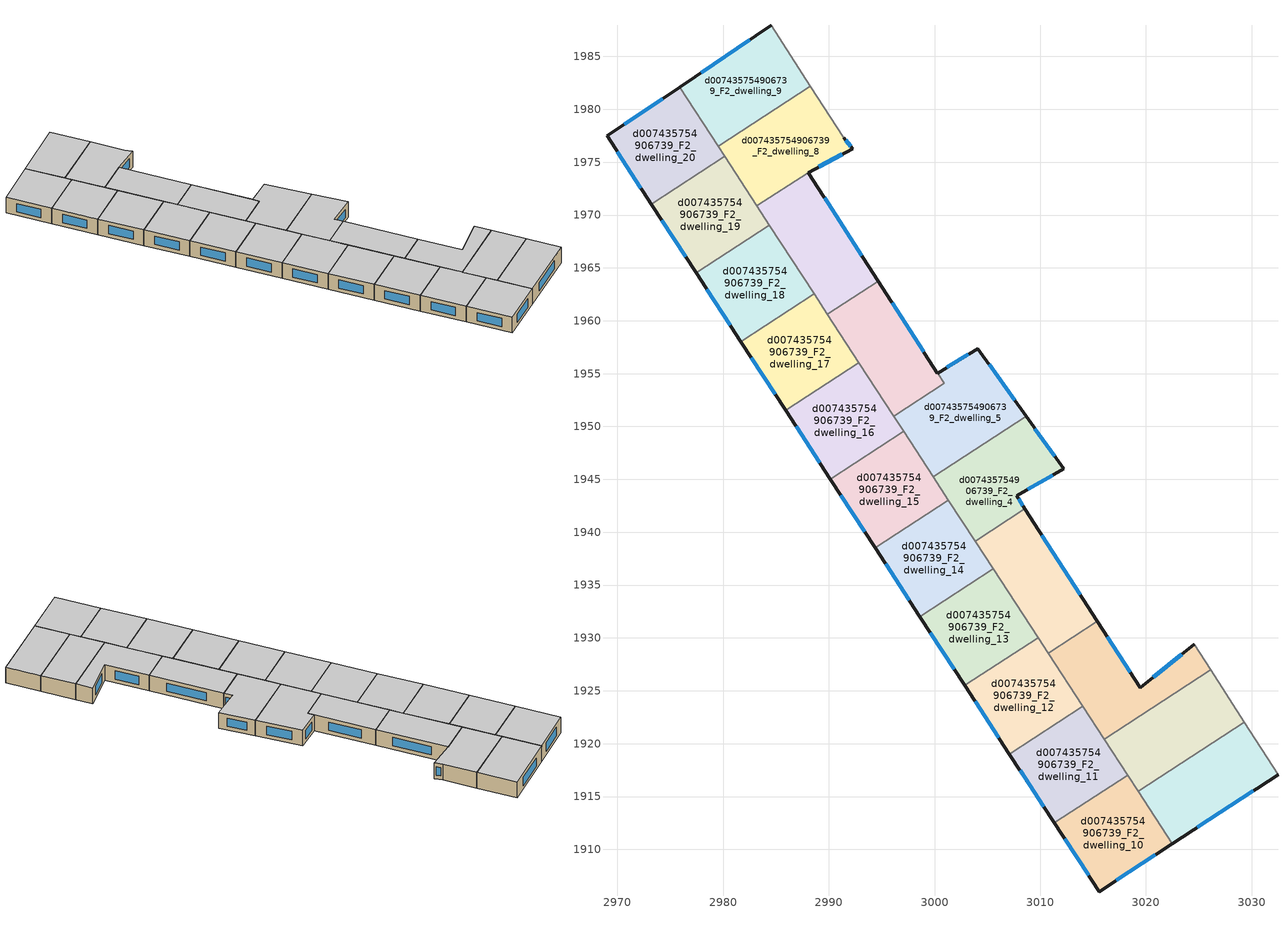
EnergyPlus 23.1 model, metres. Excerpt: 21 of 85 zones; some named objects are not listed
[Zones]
d007435754906739_F2_dwelling_0
 floor to d007435754906739_F1_dwelling_0 (EU_floor_Construction): 3029.31,1922.03 3032.48,1917.07 3022.48,1910.54 3019.26,1915.49 z6
 wall outside (EU_wall_Construction): 3022.48,1910.54 3032.48,1917.07 z6:9
 wall to d007435754906739_F2_dwelling_1 (EU_wall_Construction): 3029.31,1922.03 3019.26,1915.49 z6:9
 wall adiabatic (EU_wall_Construction): 3032.48,1917.07 3029.31,1922.03 z6:9
 wall to d007435754906739_F2_dwelling_10 (EU_wall_Construction): 3019.26,1915.49 3022.48,1910.54 z6:9
 window (EU_Window_Construction): 3024.83,1912.07 3030.14,1915.54 z6.7:8.3
 ceiling to d007435754906739_F3_dwelling_0 (EU_floor_Construction): 3032.48,1917.07 3029.31,1922.03 3019.26,1915.49 3022.48,1910.54 z9
d007435754906739_F2_dwelling_1
 floor to d007435754906739_F1_dwelling_1 (EU_floor_Construction): 3026.14,1926.98 3029.31,1922.03 3019.26,1915.49 3016.06,1920.41 z6
 wall to d007435754906739_F2_dwelling_2 (EU_wall_Construction): 3026.14,1926.98 3016.06,1920.41 z6:9
 wall adiabatic (EU_wall_Construction): 3029.31,1922.03 3026.14,1926.98 z6:9
 wall to d007435754906739_F2_dwelling_11 (EU_wall_Construction): 3016.06,1920.41 3018.25,1917.03 z6:9
 wall to d007435754906739_F2_dwelling_10 (EU_wall_Construction): 3018.25,1917.03 3019.26,1915.49 z6:9
 ceiling to d007435754906739_F3_dwelling_1 (EU_floor_Construction): 3029.31,1922.03 3026.14,1926.98 3016.06,1920.41 3019.26,1915.49 z9
d007435754906739_F2_dwelling_10
 floor to d007435754906739_F1_dwelling_10 (EU_floor_Construction): 3018.25,1917.03 3022.48,1910.54 3015.56,1906.01 3011.32,1912.52 z6
 wall outside (EU_wall_Construction): 3011.32,1912.52 3015.56,1906.01 3022.48,1910.54 z6:9
 wall to d007435754906739_F2_dwelling_11 (EU_wall_Construction): 3018.25,1917.03 3011.32,1912.52 z6:9
 window (EU_Window_Construction): 3017.19,1907.08 3020.86,1909.47 / 3012.32,1910.99 3014.57,1907.54 z6.7:8.3
 ceiling to d007435754906739_F3_dwelling_10 (EU_floor_Construction): 3022.48,1910.54 3018.25,1917.03 3011.32,1912.52 3015.56,1906.01 z9
d007435754906739_F2_dwelling_11
 floor to d007435754906739_F1_dwelling_11 (EU_floor_Construction): 3014.02,1923.53 3018.25,1917.03 3011.32,1912.52 3007.09,1919.02 z6
 wall outside (EU_wall_Construction): 3007.09,1919.02 3011.32,1912.52 z6:9
 wall to d007435754906739_F2_dwelling_12 (EU_wall_Construction): 3014.02,1923.53 3007.09,1919.02 z6:9
 wall to d007435754906739_F2_dwelling_2 (EU_wall_Construction): 3016.06,1920.41 3014.02,1923.53 z6:9
 window (EU_Window_Construction): 3008.08,1917.49 3010.33,1914.05 z6.7:8.3
 ceiling to d007435754906739_F3_dwelling_11 (EU_floor_Construction): 3018.25,1917.03 3014.02,1923.53 3007.09,1919.02 3011.32,1912.52 z9
d007435754906739_F2_dwelling_12
 floor to d007435754906739_F1_dwelling_12 (EU_floor_Construction): 3009.79,1930.04 3014.02,1923.53 3007.09,1919.02 3002.86,1925.52 z6
 wall outside (EU_wall_Construction): 3002.86,1925.52 3007.09,1919.02 z6:9
 wall to d007435754906739_F2_dwelling_13 (EU_wall_Construction): 3009.79,1930.04 3002.86,1925.52 z6:9
 wall to d007435754906739_F2_dwelling_2 (EU_wall_Construction): 3014.02,1923.53 3010.75,1928.56 z6:9
 wall to d007435754906739_F2_dwelling_3 (EU_wall_Construction): 3010.75,1928.56 3009.79,1930.04 z6:9
 window (EU_Window_Construction): 3003.85,1924 3006.09,1920.55 z6.7:8.3
 ceiling to d007435754906739_F3_dwelling_12 (EU_floor_Construction): 3014.02,1923.53 3009.79,1930.04 3002.86,1925.52 3007.09,1919.02 z9
d007435754906739_F2_dwelling_13
 floor to d007435754906739_F1_dwelling_13 (EU_floor_Construction): 3005.55,1936.54 3009.79,1930.04 3002.86,1925.52 2998.62,1932.02 z6
 wall outside (EU_wall_Construction): 2998.62,1932.02 3002.86,1925.52 z6:9
 wall to d007435754906739_F2_dwelling_14 (EU_wall_Construction): 3005.55,1936.54 2998.62,1932.02 z6:9
 wall to d007435754906739_F2_dwelling_3 (EU_wall_Construction): 3009.79,1930.04 3005.55,1936.54 z6:9
 window (EU_Window_Construction): 2999.62,1930.5 3001.86,1927.05 z6.7:8.3
 ceiling to d007435754906739_F3_dwelling_13 (EU_floor_Construction): 3009.79,1930.04 3005.55,1936.54 2998.62,1932.02 3002.86,1925.52 z9
d007435754906739_F2_dwelling_14
 floor to d007435754906739_F1_dwelling_14 (EU_floor_Construction): 3001.32,1943.04 3005.55,1936.54 2998.62,1932.02 2994.39,1938.52 z6
 wall outside (EU_wall_Construction): 2994.39,1938.52 2998.62,1932.02 z6:9
 wall to d007435754906739_F2_dwelling_15 (EU_wall_Construction): 3001.32,1943.04 2994.39,1938.52 z6:9
 wall to d007435754906739_F2_dwelling_4 (EU_wall_Construction): 3003.85,1939.15 3001.32,1943.04 z6:9
 wall to d007435754906739_F2_dwelling_3 (EU_wall_Construction): 3005.55,1936.54 3003.85,1939.15 z6:9
 window (EU_Window_Construction): 2995.38,1937 2997.63,1933.55 z6.7:8.3
 ceiling to d007435754906739_F3_dwelling_14 (EU_floor_Construction): 3005.55,1936.54 3001.32,1943.04 2994.39,1938.52 2998.62,1932.02 z9
d007435754906739_F2_dwelling_15
 floor to d007435754906739_F1_dwelling_15 (EU_floor_Construction): 2997.09,1949.54 3001.32,1943.04 2994.39,1938.52 2990.16,1945.03 z6
 wall outside (EU_wall_Construction): 2990.16,1945.03 2994.39,1938.52 z6:9
 wall to d007435754906739_F2_dwelling_16 (EU_wall_Construction): 2997.09,1949.54 2990.16,1945.03 z6:9
 wall to d007435754906739_F2_dwelling_5 (EU_wall_Construction): 2999.88,1945.25 2997.09,1949.54 z6:9
 wall to d007435754906739_F2_dwelling_4 (EU_wall_Construction): 3001.32,1943.04 2999.88,1945.25 z6:9
 window (EU_Window_Construction): 2991.15,1943.5 2993.39,1940.05 z6.7:8.3
 ceiling to d007435754906739_F3_dwelling_15 (EU_floor_Construction): 3001.32,1943.04 2997.09,1949.54 2990.16,1945.03 2994.39,1938.52 z9
d007435754906739_F2_dwelling_16
 floor to d007435754906739_F1_dwelling_16 (EU_floor_Construction): 2992.85,1956.04 2997.09,1949.54 2990.16,1945.03 2985.92,1951.53 z6
 wall outside (EU_wall_Construction): 2985.92,1951.53 2990.16,1945.03 z6:9
 wall to d007435754906739_F2_dwelling_17 (EU_wall_Construction): 2992.85,1956.04 2985.92,1951.53 z6:9
 wall to d007435754906739_F2_dwelling_6 (EU_wall_Construction): 2996.15,1950.97 2992.85,1956.04 z6:9
 wall to d007435754906739_F2_dwelling_5 (EU_wall_Construction): 2997.08,1949.54 2996.15,1950.97 z6:9
 window (EU_Window_Construction): 2986.92,1950 2989.16,1946.55 z6.7:8.3
 ceiling to d007435754906739_F3_dwelling_16 (EU_floor_Construction): 2997.09,1949.54 2992.85,1956.04 2985.92,1951.53 2990.16,1945.03 z9
d007435754906739_F2_dwelling_17
 floor to d007435754906739_F1_dwelling_17 (EU_floor_Construction): 2988.62,1962.54 2992.85,1956.04 2985.92,1951.53 2981.69,1958.03 z6
 wall outside (EU_wall_Construction): 2981.69,1958.03 2985.92,1951.53 z6:9
 wall to d007435754906739_F2_dwelling_18 (EU_wall_Construction): 2988.62,1962.54 2981.69,1958.03 z6:9
 wall to d007435754906739_F2_dwelling_7 (EU_wall_Construction): 2989.86,1960.63 2988.62,1962.54 z6:9
 wall to d007435754906739_F2_dwelling_6 (EU_wall_Construction): 2992.85,1956.04 2989.86,1960.63 z6:9
 window (EU_Window_Construction): 2982.68,1956.5 2984.93,1953.05 z6.7:8.3
 ceiling to d007435754906739_F3_dwelling_17 (EU_floor_Construction): 2992.85,1956.04 2988.62,1962.54 2981.69,1958.03 2985.92,1951.53 z9
d007435754906739_F2_dwelling_18
 floor to d007435754906739_F1_dwelling_18 (EU_floor_Construction): 2984.38,1969.04 2988.62,1962.54 2981.69,1958.03 2977.45,1964.53 z6
 wall outside (EU_wall_Construction): 2977.45,1964.53 2981.69,1958.03 z6:9
 wall to d007435754906739_F2_dwelling_19 (EU_wall_Construction): 2984.38,1969.04 2977.45,1964.53 z6:9
 wall to d007435754906739_F2_dwelling_7 (EU_wall_Construction): 2988.62,1962.54 2984.38,1969.04 z6:9
 window (EU_Window_Construction): 2978.45,1963 2980.69,1959.55 z6.7:8.3
 ceiling to d007435754906739_F3_dwelling_18 (EU_floor_Construction): 2988.62,1962.54 2984.38,1969.04 2977.45,1964.53 2981.69,1958.03 z9
d007435754906739_F2_dwelling_19
 floor to d007435754906739_F1_dwelling_19 (EU_floor_Construction): 2980.15,1975.54 2984.38,1969.04 2977.45,1964.53 2973.22,1971.03 z6
 wall outside (EU_wall_Construction): 2973.22,1971.03 2977.45,1964.53 z6:9
 wall to d007435754906739_F2_dwelling_20 (EU_wall_Construction): 2980.15,1975.54 2973.22,1971.03 z6:9
 wall to d007435754906739_F2_dwelling_8 (EU_wall_Construction): 2983.2,1970.86 2980.15,1975.54 z6:9
 wall to d007435754906739_F2_dwelling_7 (EU_wall_Construction): 2984.38,1969.04 2983.2,1970.86 z6:9
 window (EU_Window_Construction): 2974.22,1969.5 2976.46,1966.06 z6.7:8.3
 ceiling to d007435754906739_F3_dwelling_19 (EU_floor_Construction): 2984.38,1969.04 2980.15,1975.54 2973.22,1971.03 2977.45,1964.53 z9
d007435754906739_F2_dwelling_2
 floor to d007435754906739_F1_dwelling_2 (EU_floor_Construction): 3024.58,1929.42 3026.14,1926.98 3016.06,1920.41 3010.75,1928.56 3015.4,1931.59 3019.46,1925.29 z6
 wall outside (EU_wall_Construction): 3024.58,1929.42 3019.46,1925.29 3015.4,1931.59 z6:9
 wall adiabatic (EU_wall_Construction): 3026.14,1926.98 3024.58,1929.42 z6:9
 wall to d007435754906739_F2_dwelling_3 (EU_wall_Construction): 3015.4,1931.59 3010.75,1928.56 z6:9
 window (EU_Window_Construction): 3018.51,1926.77 3016.35,1930.11 / 3023.38,1928.45 3020.66,1926.26 z6.7:8.3
 ceiling to d007435754906739_F3_dwelling_2 (EU_floor_Construction): 3026.14,1926.98 3024.58,1929.42 3019.46,1925.29 3015.4,1931.59 3010.75,1928.56 3016.06,1920.41 z9
d007435754906739_F2_dwelling_20
 floor to d007435754906739_F1_dwelling_20 (EU_floor_Construction): 2975.89,1982.09 2980.15,1975.54 2973.22,1971.03 2969.02,1977.48 z6
 wall outside (EU_wall_Construction): 2975.89,1982.09 2969.02,1977.48 2973.22,1971.03 z6:9
 wall to d007435754906739_F2_dwelling_9 (EU_wall_Construction): 2979.53,1976.49 2975.89,1982.09 z6:9
 wall to d007435754906739_F2_dwelling_8 (EU_wall_Construction): 2980.15,1975.54 2979.53,1976.49 z6:9
 window (EU_Window_Construction): 2970.01,1975.97 2972.23,1972.54 / 2974.27,1981.01 2970.63,1978.56 z6.7:8.3
 ceiling to d007435754906739_F3_dwelling_20 (EU_floor_Construction): 2980.15,1975.54 2975.89,1982.09 2969.02,1977.48 2973.22,1971.03 z9
d007435754906739_F2_dwelling_3
 floor to d007435754906739_F1_dwelling_3 (EU_floor_Construction): 3008.55,1942.22 3015.4,1931.59 3010.75,1928.56 3003.85,1939.15 z6
 wall outside (EU_wall_Construction): 3015.4,1931.59 3008.55,1942.22 z6:9
 wall to d007435754906739_F2_dwelling_4 (EU_wall_Construction): 3008.55,1942.22 3003.85,1939.15 z6:9
 window (EU_Window_Construction): 3013.79,1934.09 3010.16,1939.72 z6.7:8.3
 ceiling to d007435754906739_F3_dwelling_3 (EU_floor_Construction): 3015.4,1931.59 3008.55,1942.22 3003.85,1939.15 3010.75,1928.56 z9
d007435754906739_F2_dwelling_4
 floor to d007435754906739_F1_dwelling_4 (EU_floor_Construction): 3008.66,1950.97 3012.2,1945.99 3007.76,1943.45 3008.55,1942.22 3003.85,1939.15 2999.88,1945.25 z6
 wall outside (EU_wall_Construction): 3008.55,1942.22 3007.76,1943.45 3012.2,1945.99 3008.66,1950.97 z6:9
 wall to d007435754906739_F2_dwelling_5 (EU_wall_Construction): 3008.66,1950.97 2999.88,1945.25 z6:9
 window (EU_Window_Construction): 3011.37,1947.16 3009.49,1949.8 / 3008.8,1944.04 3011.16,1945.4 / 3008.36,1942.5 3007.94,1943.16 z6.7:8.3
 ceiling to d007435754906739_F3_dwelling_4 (EU_floor_Construction): 3008.55,1942.22 3007.76,1943.45 3012.2,1945.99 3008.66,1950.97 2999.88,1945.25 3003.85,1939.15 z9
d007435754906739_F2_dwelling_5
 floor to d007435754906739_F1_dwelling_5 (EU_floor_Construction): 3004.1,1957.37 3008.66,1950.97 2999.88,1945.25 2996.15,1950.97 3000.91,1954.07 3000.28,1955.04 z6
 wall outside (EU_wall_Construction): 3008.66,1950.97 3004.1,1957.37 3000.28,1955.04 z6:9
 wall to d007435754906739_F2_dwelling_6 (EU_wall_Construction): 3000.28,1955.04 3000.91,1954.07 2996.15,1950.97 z6:9
 window (EU_Window_Construction): 3003.2,1956.82 3001.18,1955.59 / 3007.59,1952.47 3005.17,1955.87 z6.7:8.3
 ceiling to d007435754906739_F3_dwelling_5 (EU_floor_Construction): 3008.66,1950.97 3004.1,1957.37 3000.28,1955.04 3000.91,1954.07 2996.15,1950.97 2999.88,1945.25 z9
d007435754906739_F2_dwelling_6
 floor to d007435754906739_F1_dwelling_6 (EU_floor_Construction): 2994.66,1963.75 3000.91,1954.07 2996.15,1950.97 2989.86,1960.63 z6
 wall outside (EU_wall_Construction): 3000.28,1955.04 2994.66,1963.75 z6:9
 wall to d007435754906739_F2_dwelling_7 (EU_wall_Construction): 2994.66,1963.75 2989.86,1960.63 z6:9
 window (EU_Window_Construction): 2998.96,1957.09 2995.98,1961.71 z6.7:8.3
 ceiling to d007435754906739_F3_dwelling_6 (EU_floor_Construction): 3000.91,1954.07 2994.66,1963.75 2989.86,1960.63 2996.15,1950.97 z9
d007435754906739_F2_dwelling_7
 floor to d007435754906739_F1_dwelling_7 (EU_floor_Construction): 2988.04,1974.02 2994.66,1963.75 2989.86,1960.63 2983.2,1970.87 z6
 wall outside (EU_wall_Construction): 2994.66,1963.75 2988.04,1974.02 z6:9
 wall to d007435754906739_F2_dwelling_8 (EU_wall_Construction): 2988.04,1974.02 2983.2,1970.87 z6:9
 window (EU_Window_Construction): 2993.11,1966.16 2989.6,1971.61 z6.7:8.3
 ceiling to d007435754906739_F3_dwelling_7 (EU_floor_Construction): 2994.66,1963.75 2988.04,1974.02 2983.2,1970.87 2989.86,1960.63 z9
d007435754906739_F2_dwelling_8
 floor to d007435754906739_F1_dwelling_8 (EU_floor_Construction): 2988.26,1982.18 2991.4,1977.3 2992.26,1976.29 2988.04,1974.02 2983.2,1970.87 2979.53,1976.49 z6
 wall outside (EU_wall_Construction): 2988.04,1974.02 2992.26,1976.29 2991.4,1977.3 z6:9
 wall to d007435754906739_F2_dwelling_9 (EU_wall_Construction): 2988.26,1982.18 2979.53,1976.49 z6:9
 wall adiabatic (EU_wall_Construction): 2991.4,1977.3 2988.26,1982.18 z6:9
 window (EU_Window_Construction): 2992.06,1976.52 2991.6,1977.06 / 2989.03,1974.55 2991.27,1975.75 z6.7:8.3
 ceiling to d007435754906739_F3_dwelling_8 (EU_floor_Construction): 2988.04,1974.02 2992.26,1976.29 2991.4,1977.3 2988.26,1982.18 2979.53,1976.49 2983.2,1970.87 z9
d007435754906739_F2_dwelling_9
 floor to d007435754906739_F1_dwelling_9 (EU_floor_Construction): 2984.57,1987.93 2988.26,1982.18 2979.53,1976.49 2975.89,1982.09 z6
 wall outside (EU_wall_Construction): 2984.57,1987.93 2975.89,1982.09 z6:9
 wall adiabatic (EU_wall_Construction): 2988.26,1982.18 2984.57,1987.93 z6:9
 window (EU_Window_Construction): 2982.53,1986.56 2977.92,1983.46 z6.7:8.3
 ceiling to d007435754906739_F3_dwelling_9 (EU_floor_Construction): 2988.26,1982.18 2984.57,1987.93 2975.89,1982.09 2979.53,1976.49 z9
[Building]
EU S2 Campaign: North Axis=0; Terrain=City; Solar Distribution=FullExterior
[Site:Location]
Budapest.Ferenc.Liszt.Intl.AP: Latitude=47.437; Longitude=19.256; Time Zone=1; Elevation=185
[SizingPeriod:WeatherFileDays]
AnnualSizingPeriod: Begin Month=1; Begin Day of Month=1; End Month=12; End Day of Month=31; Day of Week for Start Day=Monday; Use Weather File Daylight Saving Period=No; Use Weather File Rain and Snow Indicators=No
[MATERIAL]
EU_InternalMass_Material: Roughness=MediumRough; Thickness=0.1; Conductivity=1; Density=1800; Specific Heat=900; Thermal Absorptance=0.9; Solar Absorptance=0.7; Visible Absorptance=0.7
[MATERIAL:NOMASS] Roughness=MediumRough; Thermal Absorptance=0.9; Solar Absorptance=0.7; Visible Absorptance=0.7
Name | Thermal Resistance
EU_wall_NoMass | 0.832559
EU_floor_NoMass | 0.872794
[WINDOWMATERIAL:SIMPLEGLAZINGSYSTEM]
EU_Window_SimpleGlazing: UFactor=2.79869; Solar Heat Gain Coefficient=0.75; Visible Transmittance=0.75
[CONSTRUCTION]
EU_wall_Construction: EU_wall_NoMass
EU_floor_Construction: EU_floor_NoMass
EU_Window_Construction: EU_Window_SimpleGlazing
EU_InternalMass_Construction: EU_InternalMass_Material
[ZONE] Type=1; Multiplier=1; Ceiling Height=autocalculate; Floor Area=autocalculate; Part of Total Floor Area=Yes
Name | Volume
d007435754906739_F2_dwelling_0 | 211.704
d007435754906739_F2_dwelling_1 | 211.711
d007435754906739_F2_dwelling_10 | 192.485
d007435754906739_F2_dwelling_11; d007435754906739_F2_dwelling_12; d007435754906739_F2_dwelling_16; d007435754906739_F2_dwelling_17 | 192.483
d007435754906739_F2_dwelling_13; d007435754906739_F2_dwelling_18 | 192.48
d007435754906739_F2_dwelling_14 | 192.467
d007435754906739_F2_dwelling_15 | 192.501
d007435754906739_F2_dwelling_19 | 192.465
d007435754906739_F2_dwelling_2 | 211.722
d007435754906739_F2_dwelling_20 | 192.491
d007435754906739_F2_dwelling_3 | 211.731
d007435754906739_F2_dwelling_4 | 211.724
d007435754906739_F2_dwelling_5 | 226.407
d007435754906739_F2_dwelling_6 | 197.054
d007435754906739_F2_dwelling_7 | 210.907
d007435754906739_F2_dwelling_8 | 212.525
d007435754906739_F2_dwelling_9 | 211.723
[INTERNALMASS] Construction=EU_InternalMass_Construction
Name | Zone or ZoneList | Surface Area
d007435754906739_F2_dwelling_0_EU_InternalMass | d007435754906739_F2_dwelling_0 | 70.5679
d007435754906739_F2_dwelling_1_EU_InternalMass | d007435754906739_F2_dwelling_1 | 70.5704
d007435754906739_F2_dwelling_2_EU_InternalMass | d007435754906739_F2_dwelling_2 | 70.574
d007435754906739_F2_dwelling_3_EU_InternalMass | d007435754906739_F2_dwelling_3 | 70.5768
d007435754906739_F2_dwelling_4_EU_InternalMass | d007435754906739_F2_dwelling_4 | 70.5746
d007435754906739_F2_dwelling_5_EU_InternalMass | d007435754906739_F2_dwelling_5 | 75.4708
d007435754906739_F2_dwelling_6_EU_InternalMass | d007435754906739_F2_dwelling_6 | 65.6848
d007435754906739_F2_dwelling_7_EU_InternalMass | d007435754906739_F2_dwelling_7 | 70.3022
d007435754906739_F2_dwelling_8_EU_InternalMass | d007435754906739_F2_dwelling_8 | 70.8417
d007435754906739_F2_dwelling_9_EU_InternalMass | d007435754906739_F2_dwelling_9 | 70.5743
d007435754906739_F2_dwelling_10_EU_InternalMass | d007435754906739_F2_dwelling_10 | 64.1617
d007435754906739_F2_dwelling_11_EU_InternalMass | d007435754906739_F2_dwelling_11 | 64.161
d007435754906739_F2_dwelling_12_EU_InternalMass | d007435754906739_F2_dwelling_12 | 64.161
d007435754906739_F2_dwelling_13_EU_InternalMass | d007435754906739_F2_dwelling_13 | 64.16
d007435754906739_F2_dwelling_14_EU_InternalMass | d007435754906739_F2_dwelling_14 | 64.1555
d007435754906739_F2_dwelling_15_EU_InternalMass | d007435754906739_F2_dwelling_15 | 64.1669
d007435754906739_F2_dwelling_16_EU_InternalMass | d007435754906739_F2_dwelling_16 | 64.161
d007435754906739_F2_dwelling_17_EU_InternalMass | d007435754906739_F2_dwelling_17 | 64.161
d007435754906739_F2_dwelling_18_EU_InternalMass | d007435754906739_F2_dwelling_18 | 64.16
d007435754906739_F2_dwelling_19_EU_InternalMass | d007435754906739_F2_dwelling_19 | 64.1555
d007435754906739_F2_dwelling_20_EU_InternalMass | d007435754906739_F2_dwelling_20 | 64.1637
[OTHEREQUIPMENT] Fuel Type=Electricity; Design Level Calculation Method=Watts/Area; Power per Zone Floor Area=1; Fraction Latent=0; Fraction Radiant=0; Fraction Lost=0; Carbon Dioxide Generation Rate=0; EndUse Subcategory=EU_Step8_InternalGains
Name | Zone or ZoneList or Space or SpaceList | Schedule
EU_Step8_InternalGain_d007435754906739_F2_dwelling_0_f000 | d007435754906739_F2_dwelling_0 | EU_Step8_GainSchedule_d007435754906739_F2_dwelling_0_f000
EU_Step8_InternalGain_d007435754906739_F2_dwelling_1_f000 | d007435754906739_F2_dwelling_1 | EU_Step8_GainSchedule_d007435754906739_F2_dwelling_1_f000
EU_Step8_InternalGain_d007435754906739_F2_dwelling_2_f000 | d007435754906739_F2_dwelling_2 | EU_Step8_GainSchedule_d007435754906739_F2_dwelling_2_f000
EU_Step8_InternalGain_d007435754906739_F2_dwelling_3_f000 | d007435754906739_F2_dwelling_3 | EU_Step8_GainSchedule_d007435754906739_F2_dwelling_3_f000
EU_Step8_InternalGain_d007435754906739_F2_dwelling_4_f000 | d007435754906739_F2_dwelling_4 | EU_Step8_GainSchedule_d007435754906739_F2_dwelling_4_f000
EU_Step8_InternalGain_d007435754906739_F2_dwelling_5_f000 | d007435754906739_F2_dwelling_5 | EU_Step8_GainSchedule_d007435754906739_F2_dwelling_5_f000
EU_Step8_InternalGain_d007435754906739_F2_dwelling_6_f000 | d007435754906739_F2_dwelling_6 | EU_Step8_GainSchedule_d007435754906739_F2_dwelling_6_f000
EU_Step8_InternalGain_d007435754906739_F2_dwelling_7_f000 | d007435754906739_F2_dwelling_7 | EU_Step8_GainSchedule_d007435754906739_F2_dwelling_7_f000
EU_Step8_InternalGain_d007435754906739_F2_dwelling_8_f000 | d007435754906739_F2_dwelling_8 | EU_Step8_GainSchedule_d007435754906739_F2_dwelling_8_f000
EU_Step8_InternalGain_d007435754906739_F2_dwelling_9_f000 | d007435754906739_F2_dwelling_9 | EU_Step8_GainSchedule_d007435754906739_F2_dwelling_9_f000
EU_Step8_InternalGain_d007435754906739_F2_dwelling_10_f000 | d007435754906739_F2_dwelling_10 | EU_Step8_GainSchedule_d007435754906739_F2_dwelling_10_f000
EU_Step8_InternalGain_d007435754906739_F2_dwelling_11_f000 | d007435754906739_F2_dwelling_11 | EU_Step8_GainSchedule_d007435754906739_F2_dwelling_11_f000
EU_Step8_InternalGain_d007435754906739_F2_dwelling_12_f000 | d007435754906739_F2_dwelling_12 | EU_Step8_GainSchedule_d007435754906739_F2_dwelling_12_f000
EU_Step8_InternalGain_d007435754906739_F2_dwelling_13_f000 | d007435754906739_F2_dwelling_13 | EU_Step8_GainSchedule_d007435754906739_F2_dwelling_13_f000
EU_Step8_InternalGain_d007435754906739_F2_dwelling_14_f000 | d007435754906739_F2_dwelling_14 | EU_Step8_GainSchedule_d007435754906739_F2_dwelling_14_f000
EU_Step8_InternalGain_d007435754906739_F2_dwelling_15_f000 | d007435754906739_F2_dwelling_15 | EU_Step8_GainSchedule_d007435754906739_F2_dwelling_15_f000
EU_Step8_InternalGain_d007435754906739_F2_dwelling_16_f000 | d007435754906739_F2_dwelling_16 | EU_Step8_GainSchedule_d007435754906739_F2_dwelling_16_f000
EU_Step8_InternalGain_d007435754906739_F2_dwelling_17_f000 | d007435754906739_F2_dwelling_17 | EU_Step8_GainSchedule_d007435754906739_F2_dwelling_17_f000
EU_Step8_InternalGain_d007435754906739_F2_dwelling_18_f000 | d007435754906739_F2_dwelling_18 | EU_Step8_GainSchedule_d007435754906739_F2_dwelling_18_f000
EU_Step8_InternalGain_d007435754906739_F2_dwelling_19_f000 | d007435754906739_F2_dwelling_19 | EU_Step8_GainSchedule_d007435754906739_F2_dwelling_19_f000
EU_Step8_InternalGain_d007435754906739_F2_dwelling_20_f000 | d007435754906739_F2_dwelling_20 | EU_Step8_GainSchedule_d007435754906739_F2_dwelling_20_f000
[ZONEVENTILATION:DESIGNFLOWRATE] Schedule=EU_AlwaysOn; Design Flow Rate Calculation Method=AirChanges/Hour; Air Changes per Hour=0.475469; Ventilation Type=Natural; Fan Pressure Rise=0; Fan Total Efficiency=1; Constant Term Coefficient=1; Temperature Term Coefficient=0; Velocity Term Coefficient=0; Velocity Squared Term Coefficient=0; Minimum Indoor Temperature=-100; Maximum Indoor Temperature=100; Delta Temperature=-100; Minimum Outdoor Temperature=-100; Maximum Outdoor Temperature=100; Maximum Wind Speed=40
Name | Zone or ZoneList or Space or SpaceList
EU_ConstantAir_d007435754906739_F2_dwelling_0 | d007435754906739_F2_dwelling_0
EU_ConstantAir_d007435754906739_F2_dwelling_1 | d007435754906739_F2_dwelling_1
EU_ConstantAir_d007435754906739_F2_dwelling_2 | d007435754906739_F2_dwelling_2
EU_ConstantAir_d007435754906739_F2_dwelling_3 | d007435754906739_F2_dwelling_3
EU_ConstantAir_d007435754906739_F2_dwelling_4 | d007435754906739_F2_dwelling_4
EU_ConstantAir_d007435754906739_F2_dwelling_5 | d007435754906739_F2_dwelling_5
EU_ConstantAir_d007435754906739_F2_dwelling_6 | d007435754906739_F2_dwelling_6
EU_ConstantAir_d007435754906739_F2_dwelling_7 | d007435754906739_F2_dwelling_7
EU_ConstantAir_d007435754906739_F2_dwelling_8 | d007435754906739_F2_dwelling_8
EU_ConstantAir_d007435754906739_F2_dwelling_9 | d007435754906739_F2_dwelling_9
EU_ConstantAir_d007435754906739_F2_dwelling_10 | d007435754906739_F2_dwelling_10
EU_ConstantAir_d007435754906739_F2_dwelling_11 | d007435754906739_F2_dwelling_11
EU_ConstantAir_d007435754906739_F2_dwelling_12 | d007435754906739_F2_dwelling_12
EU_ConstantAir_d007435754906739_F2_dwelling_13 | d007435754906739_F2_dwelling_13
EU_ConstantAir_d007435754906739_F2_dwelling_14 | d007435754906739_F2_dwelling_14
EU_ConstantAir_d007435754906739_F2_dwelling_15 | d007435754906739_F2_dwelling_15
EU_ConstantAir_d007435754906739_F2_dwelling_16 | d007435754906739_F2_dwelling_16
EU_ConstantAir_d007435754906739_F2_dwelling_17 | d007435754906739_F2_dwelling_17
EU_ConstantAir_d007435754906739_F2_dwelling_18 | d007435754906739_F2_dwelling_18
EU_ConstantAir_d007435754906739_F2_dwelling_19 | d007435754906739_F2_dwelling_19
EU_ConstantAir_d007435754906739_F2_dwelling_20 | d007435754906739_F2_dwelling_20
[HVACTEMPLATE:ZONE:IDEALLOADSAIRSYSTEM] System Availability Schedule=EU_AlwaysOn; Maximum Heating Supply Air Temperature=50; Minimum Cooling Supply Air Temperature=13; Maximum Heating Supply Air Humidity Ratio=0.0156; Minimum Cooling Supply Air Humidity Ratio=0.0077; Heating Limit=NoLimit; Cooling Limit=NoLimit; Heating Availability Schedule=EU_AlwaysOn; Cooling Availability Schedule=EU_CoolingOff; Dehumidification Control Type=ConstantSensibleHeatRatio; Cooling Sensible Heat Ratio=0.7; Dehumidification Setpoint=60; Humidification Control Type=None; Humidification Setpoint=30; Outdoor Air Method=None; Outdoor Air Flow Rate per Person=0.00944; Outdoor Air Flow Rate per Zone Floor Area=0; Outdoor Air Flow Rate per Zone=0; Demand Controlled Ventilation Type=None; Outdoor Air Economizer Type=NoEconomizer; Heat Recovery Type=None; Sensible Heat Recovery Effectiveness=0.7; Latent Heat Recovery Effectiveness=0.65
Name | Template Thermostat
d007435754906739_F2_dwelling_0 | EU_HeatOnly_d007435754906739_F2_dwelling_0
d007435754906739_F2_dwelling_1 | EU_HeatOnly_d007435754906739_F2_dwelling_1
d007435754906739_F2_dwelling_2 | EU_HeatOnly_d007435754906739_F2_dwelling_2
d007435754906739_F2_dwelling_3 | EU_HeatOnly_d007435754906739_F2_dwelling_3
d007435754906739_F2_dwelling_4 | EU_HeatOnly_d007435754906739_F2_dwelling_4
d007435754906739_F2_dwelling_5 | EU_HeatOnly_d007435754906739_F2_dwelling_5
d007435754906739_F2_dwelling_6 | EU_HeatOnly_d007435754906739_F2_dwelling_6
d007435754906739_F2_dwelling_7 | EU_HeatOnly_d007435754906739_F2_dwelling_7
d007435754906739_F2_dwelling_8 | EU_HeatOnly_d007435754906739_F2_dwelling_8
d007435754906739_F2_dwelling_9 | EU_HeatOnly_d007435754906739_F2_dwelling_9
d007435754906739_F2_dwelling_10 | EU_HeatOnly_d007435754906739_F2_dwelling_10
d007435754906739_F2_dwelling_11 | EU_HeatOnly_d007435754906739_F2_dwelling_11
d007435754906739_F2_dwelling_12 | EU_HeatOnly_d007435754906739_F2_dwelling_12
d007435754906739_F2_dwelling_13 | EU_HeatOnly_d007435754906739_F2_dwelling_13
d007435754906739_F2_dwelling_14 | EU_HeatOnly_d007435754906739_F2_dwelling_14
d007435754906739_F2_dwelling_15 | EU_HeatOnly_d007435754906739_F2_dwelling_15
d007435754906739_F2_dwelling_16 | EU_HeatOnly_d007435754906739_F2_dwelling_16
d007435754906739_F2_dwelling_17 | EU_HeatOnly_d007435754906739_F2_dwelling_17
d007435754906739_F2_dwelling_18 | EU_HeatOnly_d007435754906739_F2_dwelling_18
d007435754906739_F2_dwelling_19 | EU_HeatOnly_d007435754906739_F2_dwelling_19
d007435754906739_F2_dwelling_20 | EU_HeatOnly_d007435754906739_F2_dwelling_20
[SIZING:ZONE] Zone Cooling Design Supply Air Temperature Input Method=SupplyAirTemperature; Zone Cooling Design Supply Air Temperature=13; Zone Heating Design Supply Air Temperature Input Method=SupplyAirTemperature; Zone Heating Design Supply Air Temperature=50; Zone Cooling Design Supply Air Humidity Ratio=0.008; Zone Heating Design Supply Air Humidity Ratio=0.008; Cooling Design Air Flow Method=DesignDay; Cooling Design Air Flow Rate=0; Cooling Minimum Air Flow per Zone Floor Area=0.000762; Cooling Minimum Air Flow=0; Cooling Minimum Air Flow Fraction=0.2; Heating Design Air Flow Method=DesignDay; Heating Design Air Flow Rate=0; Heating Maximum Air Flow per Zone Floor Area=0.002032; Heating Maximum Air Flow=0.141576; Heating Maximum Air Flow Fraction=0.3; Account for Dedicated Outdoor Air System=No; Dedicated Outdoor Air System Control Strategy=NeutralSupplyAir; Dedicated Outdoor Air Low Setpoint Temperature for Design=autosize; Dedicated Outdoor Air High Setpoint Temperature for Design=autosize; Zone Load Sizing Method=Sensible Load Only No Latent Load; Zone Latent Cooling Design Supply Air Humidity Ratio Input Method=HumidityRatioDifference; Zone Cooling Design Supply Air Humidity Ratio Difference=0.005; Zone Latent Heating Design Supply Air Humidity Ratio Input Method=HumidityRatioDifference; Zone Humidification Design Supply Air Humidity Ratio Difference=0.005
d007435754906739_F2_dwelling_0; d007435754906739_F2_dwelling_1; d007435754906739_F2_dwelling_2; d007435754906739_F2_dwelling_3; d007435754906739_F2_dwelling_4; d007435754906739_F2_dwelling_5; d007435754906739_F2_dwelling_6; d007435754906739_F2_dwelling_7; d007435754906739_F2_dwelling_8; d007435754906739_F2_dwelling_9; d007435754906739_F2_dwelling_10; d007435754906739_F2_dwelling_11; d007435754906739_F2_dwelling_12; d007435754906739_F2_dwelling_13; d007435754906739_F2_dwelling_14; d007435754906739_F2_dwelling_15; d007435754906739_F2_dwelling_16; d007435754906739_F2_dwelling_17; d007435754906739_F2_dwelling_18; d007435754906739_F2_dwelling_19; d007435754906739_F2_dwelling_20
[SCHEDULE:CONSTANT]
Name | Hourly Value
EU_AlwaysOn | 1
EU_CoolingOff | 0
[SCHEDULE:FILE] Column Number=1; Rows to Skip at Top=0; Number of Hours of Data=8760; Column Separator=Comma; Interpolate to Timestep=No; Minutes per Item=60; Adjust Schedule for Daylight Savings=Yes
Name | File
EU_Step8_GainSchedule_d007435754906739_F2_dwelling_0_f000 | ../../schedules/d007435754906739/d007435754906739_F2_dwelling_0_f000_gain.csv
EU_Step8_GainSchedule_d007435754906739_F2_dwelling_1_f000 | ../../schedules/d007435754906739/d007435754906739_F2_dwelling_1_f000_gain.csv
EU_Step8_GainSchedule_d007435754906739_F2_dwelling_2_f000 | ../../schedules/d007435754906739/d007435754906739_F2_dwelling_2_f000_gain.csv
EU_Step8_GainSchedule_d007435754906739_F2_dwelling_3_f000 | ../../schedules/d007435754906739/d007435754906739_F2_dwelling_3_f000_gain.csv
EU_Step8_GainSchedule_d007435754906739_F2_dwelling_4_f000 | ../../schedules/d007435754906739/d007435754906739_F2_dwelling_4_f000_gain.csv
EU_Step8_GainSchedule_d007435754906739_F2_dwelling_5_f000 | ../../schedules/d007435754906739/d007435754906739_F2_dwelling_5_f000_gain.csv
EU_Step8_GainSchedule_d007435754906739_F2_dwelling_6_f000 | ../../schedules/d007435754906739/d007435754906739_F2_dwelling_6_f000_gain.csv
EU_Step8_GainSchedule_d007435754906739_F2_dwelling_7_f000 | ../../schedules/d007435754906739/d007435754906739_F2_dwelling_7_f000_gain.csv
EU_Step8_GainSchedule_d007435754906739_F2_dwelling_8_f000 | ../../schedules/d007435754906739/d007435754906739_F2_dwelling_8_f000_gain.csv
EU_Step8_GainSchedule_d007435754906739_F2_dwelling_9_f000 | ../../schedules/d007435754906739/d007435754906739_F2_dwelling_9_f000_gain.csv
EU_Step8_GainSchedule_d007435754906739_F2_dwelling_10_f000 | ../../schedules/d007435754906739/d007435754906739_F2_dwelling_10_f000_gain.csv
EU_Step8_GainSchedule_d007435754906739_F2_dwelling_11_f000 | ../../schedules/d007435754906739/d007435754906739_F2_dwelling_11_f000_gain.csv
EU_Step8_GainSchedule_d007435754906739_F2_dwelling_12_f000 | ../../schedules/d007435754906739/d007435754906739_F2_dwelling_12_f000_gain.csv
EU_Step8_GainSchedule_d007435754906739_F2_dwelling_13_f000 | ../../schedules/d007435754906739/d007435754906739_F2_dwelling_13_f000_gain.csv
EU_Step8_GainSchedule_d007435754906739_F2_dwelling_14_f000 | ../../schedules/d007435754906739/d007435754906739_F2_dwelling_14_f000_gain.csv
EU_Step8_GainSchedule_d007435754906739_F2_dwelling_15_f000 | ../../schedules/d007435754906739/d007435754906739_F2_dwelling_15_f000_gain.csv
EU_Step8_GainSchedule_d007435754906739_F2_dwelling_16_f000 | ../../schedules/d007435754906739/d007435754906739_F2_dwelling_16_f000_gain.csv
EU_Step8_GainSchedule_d007435754906739_F2_dwelling_17_f000 | ../../schedules/d007435754906739/d007435754906739_F2_dwelling_17_f000_gain.csv
EU_Step8_GainSchedule_d007435754906739_F2_dwelling_18_f000 | ../../schedules/d007435754906739/d007435754906739_F2_dwelling_18_f000_gain.csv
EU_Step8_GainSchedule_d007435754906739_F2_dwelling_19_f000 | ../../schedules/d007435754906739/d007435754906739_F2_dwelling_19_f000_gain.csv
EU_Step8_GainSchedule_d007435754906739_F2_dwelling_20_f000 | ../../schedules/d007435754906739/d007435754906739_F2_dwelling_20_f000_gain.csv
